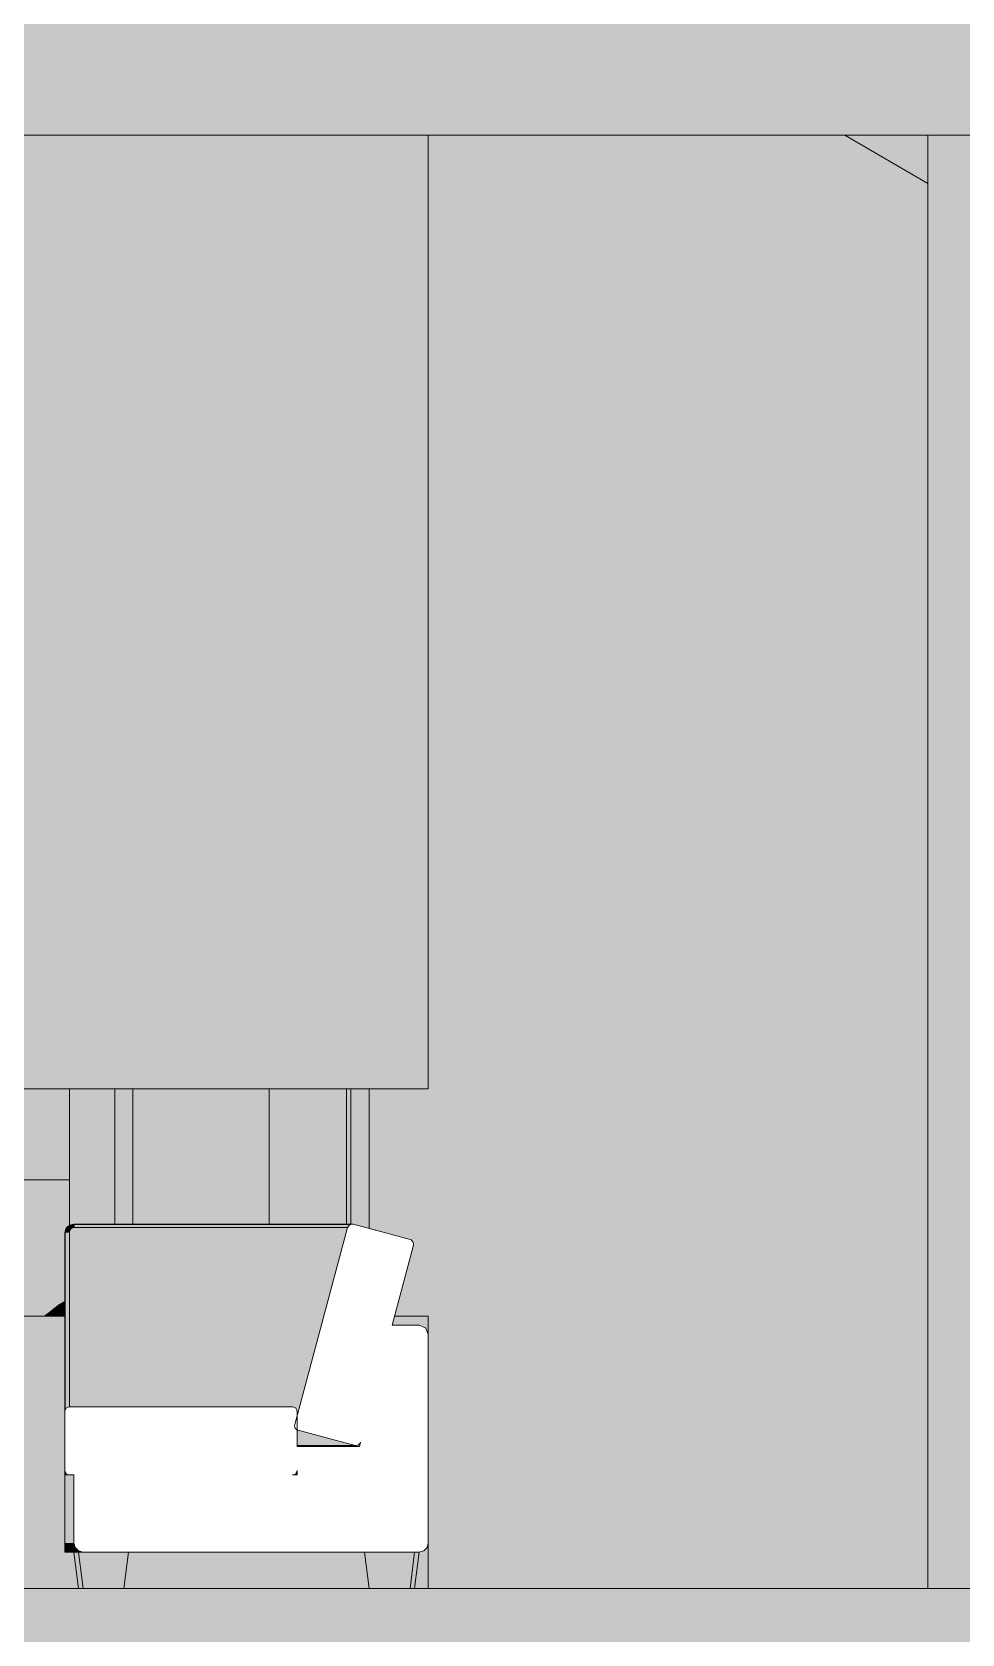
# Model space of a CAD drawing. Header units: centimetres. Extents: x -4381 to 5639, y -3920 to 4826.
# Drawn here: x 27.64 to 29.687, y 32.104 to 35.631 of the extents above; entities that cross this region are included whole.
import ezdxf
from ezdxf.xclip import XClip

# ---------------------------------------------------------------- set-up
doc = ezdxf.new("R2010")
doc.units = ezdxf.units.CM
doc.header["$MEASUREMENT"] = 0
doc.header["$XCLIPFRAME"] = 0
doc.set_wipeout_variables(frame=1)
doc.linetypes.add('Wipeout_Contour', pattern=[100, 0, -100])
for name, color, linetype in [('01- MOBILIER', 7, 'Continuous'), ('Dalles', 7, 'Continuous'), ('Drawing & Figure', 7, 'Continuous'), ('Structural - Bearing', 7, 'Continuous'), ('Structural - Combined', 7, 'Continuous')]:
    doc.layers.add(name, color=color, linetype=linetype)
for name, color, linetype, lineweight in [('01- MOBILIER_Pen_No__1', 7, 'Continuous', 5), ('01- MOBILIER_Pen_No__101', 252, 'Continuous', 5), ('01- MOBILIER_Pen_No__18', 9, 'Continuous', 5), ('01- MOBILIER_Pen_No__2', 8, 'Continuous', 5), ('01- MOBILIER_Pen_No__7', 7, 'Continuous', 5), ('Dalles_Pen_No__1', 7, 'Continuous', 5), ('Structural - Bearing_Pen_No__1', 7, 'Continuous', 5), ('Structural - Bearing_Pen_No__18', 9, 'Continuous', 5), ('Structural - Bearing_Pen_No__7', 7, 'Continuous', 5), ('Structural - Combined_Pen_No__1', 7, 'Continuous', 5)]:
    doc.layers.add(name, color=color, linetype=linetype, lineweight=lineweight)
for name, color, linetype, lineweight, true_color in [('01- MOBILIER_Pen_No__102', 7, 'Continuous', 5, 0xcccccc), ('01- MOBILIER_Pen_No__112', 7, 'Continuous', 5, 0xd5aaaa), ('01- MOBILIER_Pen_No__119', 7, 'Continuous', 5, 0xdecbcb), ('01- MOBILIER_Pen_No__178', 7, 'Continuous', 5, 0xbda888), ('01- MOBILIER_Pen_No__184', 7, 'Continuous', 5, 0xc5d295), ('01- MOBILIER_Pen_No__186', 7, 'Continuous', 5, 0xe8e8e8), ('01- MOBILIER_Pen_No__62', 7, 'Continuous', 5, 0xaaaaaa), ('Structural - Bearing_Pen_No__102', 7, 'Continuous', 5, 0xcccccc), ('Structural - Combined_Pen_No__102', 7, 'Continuous', 5, 0xcccccc)]:
    doc.layers.add(name, color=color, linetype=linetype, lineweight=lineweight, true_color=true_color)

# ---------------------------------------------------------------- blocks, each defined once
blk = doc.blocks.new('Drawing_8_8', base_point=(-322.5754, 32.2036))
at = {"color": 254, "linetype": 'Wipeout_Contour', "lineweight": 0, "ltscale": 175.085064}
blk.add_wipeout([(25.7121, 33.3036), (28.512, 33.3036), (28.512, 35.4036), (25.7121, 35.4036)], dxfattribs=at).dxf.layer = '01- MOBILIER'
at = {"color": 254, "linetype": 'Wipeout_Contour', "lineweight": 0, "ltscale": 129.395473}
blk.add_wipeout([(27.7136, 32.9937), (27.712, 32.9863), (27.7139, 32.9943)], dxfattribs=at).dxf.layer = '01- MOBILIER'
at = {"color": 254, "linetype": 'Wipeout_Contour', "lineweight": 0, "ltscale": 260.365827}
blk.add_wipeout([(28.4376, 32.8036), (28.4323, 32.7836), (28.492, 32.7836), (28.5062, 32.7778), (28.512, 32.7636), (28.512, 32.8036)], dxfattribs=at).dxf.layer = '01- MOBILIER'
at = {"color": 254, "linetype": 'Wipeout_Contour', "lineweight": 0, "ltscale": 172.994603}
blk.add_wipeout([(28.2234, 32.5523), (28.2234, 32.5355), (28.2881, 32.5355), (28.2254, 32.5523)], dxfattribs=at).dxf.layer = '01- MOBILIER'
at = {"color": 254, "linetype": 'Wipeout_Contour', "lineweight": 0, "ltscale": 255.985832}
blk.add_wipeout([(27.712, 32.4536), (27.722, 32.4536), (27.7195, 32.454), (27.715, 32.4565), (27.7124, 32.461), (27.712, 32.4636)], dxfattribs=at).dxf.layer = '01- MOBILIER'
at = {"color": 254, "linetype": 'Wipeout_Contour', "lineweight": 0, "ltscale": 256.760315}
blk.add_wipeout([(28.2134, 32.4536), (28.2234, 32.4536), (28.2234, 32.4636), (28.223, 32.461), (28.2205, 32.4565), (28.216, 32.454)], dxfattribs=at).dxf.layer = '01- MOBILIER'
at = {"color": 254, "linetype": 'Wipeout_Contour', "lineweight": 0, "ltscale": 170.345551}
blk.add_wipeout([(27.712, 32.3036), (27.712, 32.2936), (27.7347, 32.2936), (27.732, 32.3036)], dxfattribs=at).dxf.layer = '01- MOBILIER'
at = {"color": 254, "linetype": 'Wipeout_Contour', "lineweight": 0, "ltscale": 171.117395}
blk.add_wipeout([(27.8521, 32.2836), (27.842, 32.2036), (28.382, 32.2036), (28.372, 32.2836)], dxfattribs=at).dxf.layer = '01- MOBILIER'
at = {"color": 254, "linetype": 'Wipeout_Contour', "lineweight": 0, "ltscale": 172.100883}
blk.add_wipeout([(28.472, 32.2036), (28.482, 32.2036), (28.492, 32.2836), (28.482, 32.2836)], dxfattribs=at).dxf.layer = '01- MOBILIER'
at = {"color": 254, "linetype": 'Wipeout_Contour', "lineweight": 0, "ltscale": 138.333857}
blk.add_wipeout([(29.6121, 35.4036), (29.4294, 35.4036), (29.6121, 35.297)], dxfattribs=at).dxf.layer = 'Structural - Combined'
at = {"layer": '01- MOBILIER_Pen_No__101', "linetype": 'Continuous', "ltscale": 10}
for points in [[(27.7136, 32.9937), (27.712, 32.9863), (27.7139, 32.9943)], [(28.2234, 32.5523), (28.2234, 32.5355), (28.2881, 32.5355), (28.2254, 32.5523)], [(27.712, 32.3036), (27.712, 32.2936), (27.7347, 32.2936), (27.732, 32.3036)]]:
    blk.add_hatch(color=256, dxfattribs=at).paths.add_polyline_path(points)
at = {"layer": '01- MOBILIER_Pen_No__102', "linetype": 'Continuous', "ltscale": 10}
for points in [[(25.7121, 33.3036), (28.512, 33.3036), (28.512, 35.4036), (25.7121, 35.4036)], [(28.4376, 32.8036), (28.4323, 32.7836), (28.492, 32.7836), (28.5062, 32.7778), (28.512, 32.7636), (28.512, 32.8036)], [(27.8521, 32.2836), (27.842, 32.2036), (28.382, 32.2036), (28.372, 32.2836)]]:
    blk.add_hatch(color=256, dxfattribs=at).paths.add_polyline_path(points)
at = {"layer": '01- MOBILIER_Pen_No__18', "linetype": 'Continuous', "ltscale": 10}
for points in [[(27.712, 32.4536), (27.722, 32.4536), (27.7195, 32.454), (27.715, 32.4565), (27.7124, 32.461), (27.712, 32.4636)], [(28.2134, 32.4536), (28.2234, 32.4536), (28.2234, 32.4636), (28.223, 32.461), (28.2205, 32.4565), (28.216, 32.454)], [(28.472, 32.2036), (28.482, 32.2036), (28.492, 32.2836), (28.482, 32.2836)]]:
    blk.add_hatch(color=256, dxfattribs=at).paths.add_polyline_path(points)
at = {"layer": 'Structural - Combined_Pen_No__102', "linetype": 'Continuous', "ltscale": 10}
blk.add_hatch(color=256, dxfattribs=at).paths.add_polyline_path([(29.6121, 35.4036), (29.4294, 35.4036), (29.6121, 35.297)])
at = {"layer": '01- MOBILIER_Pen_No__1', "linetype": 'Continuous', "ltscale": 10}
for p, q in [((28.2234, 32.4536), (28.2134, 32.4536)), ((28.2234, 32.4636), (28.2234, 32.4536))]:
    blk.add_line(p, q, dxfattribs=at)
at = {"layer": '01- MOBILIER_Pen_No__1', "linetype": 'Continuous', "ltscale": 10, "flags": 128}
for points in [[(28.2205, 32.4565), (28.216, 32.454), (28.2134, 32.4536)], [(28.2234, 32.4636), (28.223, 32.461), (28.2205, 32.4565)]]:
    blk.add_lwpolyline(points, dxfattribs=at)
at = {"color": 254, "linetype": 'Wipeout_Contour', "lineweight": 0, "ltscale": 127.956594}
blk.add_wipeout([(27.712, 32.5936), (27.7124, 32.5962), (27.7124, 32.987)], dxfattribs=at).dxf.layer = '01- MOBILIER'
at = {"color": 254, "linetype": 'Wipeout_Contour', "lineweight": 0, "ltscale": 172.714077}
blk.add_wipeout([(28.2234, 32.5355), (28.2234, 32.5187), (28.3509, 32.5187), (28.2881, 32.5355)], dxfattribs=at).dxf.layer = '01- MOBILIER'
at = {"color": 254, "linetype": 'Wipeout_Contour', "lineweight": 0, "ltscale": 170.406503}
blk.add_wipeout([(27.712, 32.2936), (27.712, 32.2863), (27.7421, 32.2863), (27.7347, 32.2936)], dxfattribs=at).dxf.layer = '01- MOBILIER'
at = {"color": 254, "linetype": 'Wipeout_Contour', "lineweight": 0, "ltscale": 258.101065}
blk.add_wipeout([(28.482, 32.2036), (28.512, 32.2036), (28.512, 32.3036), (28.5094, 32.2936), (28.502, 32.2863), (28.492, 32.2836)], dxfattribs=at).dxf.layer = '01- MOBILIER'
at = {"layer": '01- MOBILIER_Pen_No__101', "linetype": 'Continuous', "ltscale": 10}
for points in [[(27.712, 32.5936), (27.7124, 32.5962), (27.7124, 32.987)], [(28.2234, 32.5355), (28.2234, 32.5187), (28.3509, 32.5187), (28.2881, 32.5355)]]:
    blk.add_hatch(color=256, dxfattribs=at).paths.add_polyline_path(points)
at = {"layer": '01- MOBILIER_Pen_No__102', "linetype": 'Continuous', "ltscale": 10}
blk.add_hatch(color=256, dxfattribs=at).paths.add_polyline_path([(28.482, 32.2036), (28.512, 32.2036), (28.512, 32.3036), (28.5094, 32.2936), (28.502, 32.2863), (28.492, 32.2836)])
at = {"layer": '01- MOBILIER_Pen_No__2', "linetype": 'Continuous', "ltscale": 10}
blk.add_hatch(color=256, dxfattribs=at).paths.add_polyline_path([(27.712, 32.2936), (27.712, 32.2863), (27.7421, 32.2863), (27.7347, 32.2936)])
at = {"color": 254, "linetype": 'Wipeout_Contour', "lineweight": 0, "ltscale": 171.755341}
blk.add_wipeout([(27.7124, 32.987), (27.7124, 32.5962), (27.715, 32.6007), (27.715, 32.9879)], dxfattribs=at).dxf.layer = '01- MOBILIER'
at = {"color": 254, "linetype": 'Wipeout_Contour', "lineweight": 0, "ltscale": 129.411062}
blk.add_wipeout([(28.2234, 32.5187), (28.3535, 32.5184), (28.3509, 32.5187)], dxfattribs=at).dxf.layer = '01- MOBILIER'
at = {"color": 254, "linetype": 'Wipeout_Contour', "lineweight": 0, "ltscale": 170.40644}
blk.add_wipeout([(27.712, 32.2863), (27.712, 32.2836), (27.7521, 32.2836), (27.7421, 32.2863)], dxfattribs=at).dxf.layer = '01- MOBILIER'
at = {"color": 254, "linetype": 'Wipeout_Contour', "lineweight": 0, "ltscale": 171.950413}
blk.add_wipeout([(28.472, 32.2036), (28.482, 32.2836), (28.372, 32.2836), (28.382, 32.2036)], dxfattribs=at).dxf.layer = '01- MOBILIER'
at = {"layer": '01- MOBILIER_Pen_No__101', "linetype": 'Continuous', "ltscale": 10}
for points in [[(28.2234, 32.5187), (28.3535, 32.5184), (28.3509, 32.5187)], [(27.712, 32.2863), (27.712, 32.2836), (27.7521, 32.2836), (27.7421, 32.2863)]]:
    blk.add_hatch(color=256, dxfattribs=at).paths.add_polyline_path(points)
at = {"layer": '01- MOBILIER_Pen_No__18', "linetype": 'Continuous', "ltscale": 10}
blk.add_hatch(color=256, dxfattribs=at).paths.add_polyline_path([(28.472, 32.2036), (28.482, 32.2836), (28.372, 32.2836), (28.382, 32.2036)])
at = {"layer": '01- MOBILIER_Pen_No__2', "linetype": 'Continuous', "ltscale": 10}
blk.add_hatch(color=256, dxfattribs=at).paths.add_polyline_path([(27.7124, 32.987), (27.7124, 32.5962), (27.715, 32.6007), (27.715, 32.9879)])
at = {"color": 254, "linetype": 'Wipeout_Contour', "lineweight": 0, "ltscale": 172.41013}
blk.add_wipeout([(27.7139, 32.9943), (27.7124, 32.987), (27.715, 32.9879), (27.7163, 32.9944)], dxfattribs=at).dxf.layer = '01- MOBILIER'
at = {"color": 254, "linetype": 'Wipeout_Contour', "lineweight": 0, "ltscale": 300.289043}
blk.add_wipeout([(28.2234, 32.5184), (28.2234, 32.5161), (28.3606, 32.5161), (28.3632, 32.5258), (28.3622, 32.5234), (28.3585, 32.5197), (28.3535, 32.5184)], dxfattribs=at).dxf.layer = '01- MOBILIER'
at = {"color": 254, "linetype": 'Wipeout_Contour', "lineweight": 0, "ltscale": 170.509682}
blk.add_wipeout([(27.712, 32.4536), (27.712, 32.3036), (27.732, 32.3036), (27.732, 32.4536)], dxfattribs=at).dxf.layer = '01- MOBILIER'
at = {"color": 254, "linetype": 'Wipeout_Contour', "lineweight": 0, "ltscale": 170.144172}
blk.add_wipeout([(27.732, 32.2836), (27.7421, 32.2036), (27.7521, 32.2036), (27.7421, 32.2836)], dxfattribs=at).dxf.layer = '01- MOBILIER'
at = {"layer": '01- MOBILIER_Pen_No__102', "linetype": 'Continuous', "ltscale": 10}
blk.add_hatch(color=256, dxfattribs=at).paths.add_polyline_path([(28.2234, 32.5184), (28.2234, 32.5161), (28.3606, 32.5161), (28.3632, 32.5258), (28.3622, 32.5234), (28.3585, 32.5197), (28.3535, 32.5184)])
at = {"layer": '01- MOBILIER_Pen_No__18', "linetype": 'Continuous', "ltscale": 10}
for points in [[(27.712, 32.4536), (27.712, 32.3036), (27.732, 32.3036), (27.732, 32.4536)], [(27.732, 32.2836), (27.7421, 32.2036), (27.7521, 32.2036), (27.7421, 32.2836)]]:
    blk.add_hatch(color=256, dxfattribs=at).paths.add_polyline_path(points)
at = {"layer": '01- MOBILIER_Pen_No__2', "linetype": 'Continuous', "ltscale": 10}
blk.add_hatch(color=256, dxfattribs=at).paths.add_polyline_path([(27.7139, 32.9943), (27.7124, 32.987), (27.715, 32.9879), (27.7163, 32.9944)])
at = {"layer": '01- MOBILIER_Pen_No__1', "linetype": 'Continuous', "ltscale": 10}
for p, q in [((28.3632, 32.5258), (28.3606, 32.5161)), ((28.3606, 32.5161), (28.2234, 32.5161))]:
    blk.add_line(p, q, dxfattribs=at)
at = {"layer": '01- MOBILIER_Pen_No__1', "linetype": 'Continuous', "ltscale": 10, "flags": 128}
for points in [[(28.2193, 32.557), (28.2229, 32.5533), (28.2254, 32.5523), (28.2881, 32.5355), (28.3509, 32.5187), (28.3535, 32.5184), (28.3585, 32.5197)], [(28.3632, 32.5258), (28.3622, 32.5234), (28.3585, 32.5197)]]:
    blk.add_lwpolyline(points, dxfattribs=at)
at = {"layer": '01- MOBILIER_Pen_No__7', "linetype": 'Continuous', "ltscale": 10}
blk.add_line((28.3535, 32.5184), (28.2234, 32.5184), dxfattribs=at)
at = {"color": 254, "linetype": 'Wipeout_Contour', "lineweight": 0, "ltscale": 172.271986}
blk.add_wipeout([(27.7182, 33.0004), (27.7139, 32.9943), (27.7163, 32.9944), (27.72, 32.9998)], dxfattribs=at).dxf.layer = '01- MOBILIER'
at = {"layer": '01- MOBILIER_Pen_No__101', "linetype": 'Continuous', "ltscale": 10}
blk.add_hatch(color=256, dxfattribs=at).paths.add_polyline_path([(27.7182, 33.0004), (27.7139, 32.9943), (27.7163, 32.9944), (27.72, 32.9998)])
at = {"color": 254, "linetype": 'Wipeout_Contour', "lineweight": 0, "ltscale": 172.25318}
blk.add_wipeout([(27.7245, 33.0045), (27.7182, 33.0004), (27.72, 32.9998), (27.7255, 33.0033)], dxfattribs=at).dxf.layer = '01- MOBILIER'
at = {"layer": '01- MOBILIER_Pen_No__18', "linetype": 'Continuous', "ltscale": 10}
blk.add_hatch(color=256, dxfattribs=at).paths.add_polyline_path([(27.7245, 33.0045), (27.7182, 33.0004), (27.72, 32.9998), (27.7255, 33.0033)])
at = {"color": 254, "linetype": 'Wipeout_Contour', "lineweight": 0, "ltscale": 172.335588}
blk.add_wipeout([(27.7321, 33.006), (27.7245, 33.0045), (27.7255, 33.0033), (27.7323, 33.0046)], dxfattribs=at).dxf.layer = '01- MOBILIER'
at = {"layer": '01- MOBILIER_Pen_No__119', "linetype": 'Continuous', "ltscale": 10}
blk.add_hatch(color=256, dxfattribs=at).paths.add_polyline_path([(27.7321, 33.006), (27.7245, 33.0045), (27.7255, 33.0033), (27.7323, 33.0046)])
at = {"color": 254, "linetype": 'Wipeout_Contour', "lineweight": 0, "ltscale": 173.237798}
blk.add_wipeout([(27.7329, 33.0046), (28.3392, 33.0046), (28.3442, 33.006), (27.7329, 33.006)], dxfattribs=at).dxf.layer = '01- MOBILIER'
at = {"layer": '01- MOBILIER_Pen_No__186', "linetype": 'Continuous', "ltscale": 10}
blk.add_hatch(color=256, dxfattribs=at).paths.add_polyline_path([(27.7329, 33.0046), (28.3392, 33.0046), (28.3442, 33.006), (27.7329, 33.006)])
at = {"color": 254, "linetype": 'Wipeout_Contour', "lineweight": 0, "ltscale": 171.768413}
blk.add_wipeout([(27.715, 32.9879), (27.715, 32.6007), (27.7195, 32.6033), (27.7195, 32.9881)], dxfattribs=at).dxf.layer = '01- MOBILIER'
at = {"layer": '01- MOBILIER_Pen_No__62', "linetype": 'Continuous', "ltscale": 10}
blk.add_hatch(color=256, dxfattribs=at).paths.add_polyline_path([(27.715, 32.9879), (27.715, 32.6007), (27.7195, 32.6033), (27.7195, 32.9881)])
at = {"color": 254, "linetype": 'Wipeout_Contour', "lineweight": 0, "ltscale": 172.246577}
blk.add_wipeout([(27.7163, 32.9944), (27.715, 32.9879), (27.7195, 32.9881), (27.7206, 32.9934)], dxfattribs=at).dxf.layer = '01- MOBILIER'
at = {"layer": '01- MOBILIER_Pen_No__62', "linetype": 'Continuous', "ltscale": 10}
blk.add_hatch(color=256, dxfattribs=at).paths.add_polyline_path([(27.7163, 32.9944), (27.715, 32.9879), (27.7195, 32.9881), (27.7206, 32.9934)])
at = {"color": 254, "linetype": 'Wipeout_Contour', "lineweight": 0, "ltscale": 172.12259}
blk.add_wipeout([(27.72, 32.9998), (27.7163, 32.9944), (27.7206, 32.9934), (27.7233, 32.9973)], dxfattribs=at).dxf.layer = '01- MOBILIER'
at = {"layer": '01- MOBILIER_Pen_No__18', "linetype": 'Continuous', "ltscale": 10}
blk.add_hatch(color=256, dxfattribs=at).paths.add_polyline_path([(27.72, 32.9998), (27.7163, 32.9944), (27.7206, 32.9934), (27.7233, 32.9973)])
at = {"color": 254, "linetype": 'Wipeout_Contour', "lineweight": 0, "ltscale": 172.155971}
blk.add_wipeout([(27.7255, 33.0033), (27.72, 32.9998), (27.7233, 32.9973), (27.7273, 32.9999)], dxfattribs=at).dxf.layer = '01- MOBILIER'
at = {"layer": '01- MOBILIER_Pen_No__102', "linetype": 'Continuous', "ltscale": 10}
blk.add_hatch(color=256, dxfattribs=at).paths.add_polyline_path([(27.7255, 33.0033), (27.72, 32.9998), (27.7233, 32.9973), (27.7273, 32.9999)])
at = {"color": 254, "linetype": 'Wipeout_Contour', "lineweight": 0, "ltscale": 172.273659}
blk.add_wipeout([(27.7323, 33.0046), (27.7255, 33.0033), (27.7273, 32.9999), (27.7328, 33.001)], dxfattribs=at).dxf.layer = '01- MOBILIER'
at = {"layer": '01- MOBILIER_Pen_No__186', "linetype": 'Continuous', "ltscale": 10}
for points in [[(27.7323, 33.0046), (27.7255, 33.0033), (27.7273, 32.9999), (27.7328, 33.001)], [(27.7329, 33.0046), (27.7328, 33.001)]]:
    blk.add_hatch(color=256, dxfattribs=at).paths.add_polyline_path(points)
at = {"color": 254, "linetype": 'Wipeout_Contour', "lineweight": 0, "ltscale": 173.223174}
blk.add_wipeout([(28.3392, 33.0046), (27.7329, 33.0046), (27.7329, 33.001), (28.3356, 33.001)], dxfattribs=at).dxf.layer = '01- MOBILIER'
at = {"layer": '01- MOBILIER_Pen_No__186', "linetype": 'Continuous', "ltscale": 10}
blk.add_hatch(color=256, dxfattribs=at).paths.add_polyline_path([(28.3392, 33.0046), (27.7329, 33.0046), (27.7329, 33.001), (28.3356, 33.001)])
at = {"color": 254, "linetype": 'Wipeout_Contour', "lineweight": 0, "ltscale": 171.775607}
blk.add_wipeout([(27.7195, 32.6033), (27.722, 32.6036), (27.722, 32.988), (27.7195, 32.9881)], dxfattribs=at).dxf.layer = '01- MOBILIER'
at = {"layer": '01- MOBILIER_Pen_No__18', "linetype": 'Continuous', "ltscale": 10}
blk.add_hatch(color=256, dxfattribs=at).paths.add_polyline_path([(27.7195, 32.6033), (27.722, 32.6036), (27.722, 32.988), (27.7195, 32.9881)])
at = {"color": 254, "linetype": 'Wipeout_Contour', "lineweight": 0, "ltscale": 172.244986}
blk.add_wipeout([(27.7206, 32.9934), (27.7195, 32.9881), (27.722, 32.988), (27.723, 32.9925)], dxfattribs=at).dxf.layer = '01- MOBILIER'
at = {"layer": '01- MOBILIER_Pen_No__102', "linetype": 'Continuous', "ltscale": 10}
blk.add_hatch(color=256, dxfattribs=at).paths.add_polyline_path([(27.7206, 32.9934), (27.7195, 32.9881), (27.722, 32.988), (27.723, 32.9925)])
at = {"color": 254, "linetype": 'Wipeout_Contour', "lineweight": 0, "ltscale": 172.178099}
blk.add_wipeout([(27.7233, 32.9973), (27.7206, 32.9934), (27.723, 32.9925), (27.7251, 32.9956)], dxfattribs=at).dxf.layer = '01- MOBILIER'
at = {"layer": '01- MOBILIER_Pen_No__102', "linetype": 'Continuous', "ltscale": 10}
blk.add_hatch(color=256, dxfattribs=at).paths.add_polyline_path([(27.7233, 32.9973), (27.7206, 32.9934), (27.723, 32.9925), (27.7251, 32.9956)])
at = {"color": 254, "linetype": 'Wipeout_Contour', "lineweight": 0, "ltscale": 172.200712}
blk.add_wipeout([(27.7273, 32.9999), (27.7233, 32.9973), (27.7251, 32.9956), (27.7283, 32.9977)], dxfattribs=at).dxf.layer = '01- MOBILIER'
at = {"layer": '01- MOBILIER_Pen_No__119', "linetype": 'Continuous', "ltscale": 10}
blk.add_hatch(color=256, dxfattribs=at).paths.add_polyline_path([(27.7273, 32.9999), (27.7233, 32.9973), (27.7251, 32.9956), (27.7283, 32.9977)])
at = {"color": 254, "linetype": 'Wipeout_Contour', "lineweight": 0, "ltscale": 215.34585}
blk.add_wipeout([(27.7328, 33.001), (27.7273, 32.9999), (27.7283, 32.9977), (27.733, 32.9986), (27.7329, 33.0003)], dxfattribs=at).dxf.layer = '01- MOBILIER'
at = {"layer": '01- MOBILIER_Pen_No__119', "linetype": 'Continuous', "ltscale": 10}
blk.add_hatch(color=256, dxfattribs=at).paths.add_polyline_path([(27.7328, 33.001), (27.7273, 32.9999), (27.7283, 32.9977), (27.733, 32.9986), (27.7329, 33.0003)])
at = {"color": 254, "linetype": 'Wipeout_Contour', "lineweight": 0, "ltscale": 173.208011}
blk.add_wipeout([(28.3356, 33.001), (27.7329, 33.001), (27.733, 32.9986), (28.3346, 32.9986)], dxfattribs=at).dxf.layer = '01- MOBILIER'
at = {"layer": '01- MOBILIER_Pen_No__119', "linetype": 'Continuous', "ltscale": 10}
blk.add_hatch(color=256, dxfattribs=at).paths.add_polyline_path([(28.3356, 33.001), (27.7329, 33.001), (27.733, 32.9986), (28.3346, 32.9986)])
at = {"color": 254, "linetype": 'Wipeout_Contour', "lineweight": 0, "ltscale": 560.615854}
blk.add_wipeout([(27.722, 32.6036), (28.2134, 32.6036), (28.216, 32.6033), (28.2205, 32.6007), (28.223, 32.5962), (28.2234, 32.5936), (28.2234, 32.5836), (28.3346, 32.9986), (27.733, 32.9986), (27.7283, 32.9977), (27.7251, 32.9956), (27.723, 32.9925), (27.722, 32.988)], dxfattribs=at).dxf.layer = '01- MOBILIER'
at = {"layer": '01- MOBILIER_Pen_No__102', "linetype": 'Continuous', "ltscale": 10}
blk.add_hatch(color=256, dxfattribs=at).paths.add_polyline_path([(27.722, 32.6036), (28.2134, 32.6036), (28.216, 32.6033), (28.2205, 32.6007), (28.223, 32.5962), (28.2234, 32.5936), (28.2234, 32.5836), (28.3346, 32.9986), (27.733, 32.9986), (27.7283, 32.9977), (27.7251, 32.9956), (27.723, 32.9925), (27.722, 32.988)])
at = {"layer": '01- MOBILIER_Pen_No__1', "linetype": 'Continuous', "ltscale": 10, "flags": 128}
blk.add_lwpolyline([(28.2205, 32.6007), (28.223, 32.5962), (28.2234, 32.5936), (28.2234, 32.5286), (28.2234, 32.5161)], dxfattribs=at)
at = {"color": 254, "linetype": 'Wipeout_Contour', "lineweight": 0, "ltscale": 252.238751}
blk.add_wipeout([(25.7121, 32.2036), (27.7421, 32.2036), (27.732, 32.2836), (27.712, 32.2836), (27.712, 32.8036), (25.7121, 32.8036)], dxfattribs=at).dxf.layer = '01- MOBILIER'
at = {"color": 254, "linetype": 'Wipeout_Contour', "lineweight": 0, "ltscale": 261.397353}
blk.add_wipeout([(28.342, 33.3036), (28.342, 33.006), (28.3442, 33.006), (28.3468, 33.0056), (28.382, 32.9962), (28.382, 33.3036)], dxfattribs=at).dxf.layer = 'Structural - Bearing'
at = {"layer": '01- MOBILIER_Pen_No__102', "linetype": 'Continuous', "ltscale": 10}
blk.add_hatch(color=256, dxfattribs=at).paths.add_polyline_path([(25.7121, 32.2036), (27.7421, 32.2036), (27.732, 32.2836), (27.712, 32.2836), (27.712, 32.8036), (25.7121, 32.8036)])
at = {"layer": 'Structural - Bearing_Pen_No__18', "linetype": 'Continuous', "ltscale": 10}
blk.add_hatch(color=256, dxfattribs=at).paths.add_polyline_path([(28.342, 33.3036), (28.342, 33.006), (28.3442, 33.006), (28.3468, 33.0056), (28.382, 32.9962), (28.382, 33.3036)])
at = {"layer": '01- MOBILIER_Pen_No__1', "linetype": 'Continuous', "ltscale": 10, "flags": 128}
for points in [[(27.715, 32.6007), (27.7124, 32.5962), (27.712, 32.5936), (27.712, 32.5286), (27.712, 32.4636), (27.7124, 32.461), (27.715, 32.4565)], [(28.2205, 32.6007), (28.216, 32.6033), (28.2134, 32.6036), (27.722, 32.6036), (27.7195, 32.6033), (27.715, 32.6007)], [(27.715, 32.4565), (27.7195, 32.454), (27.722, 32.4536), (27.732, 32.4536)]]:
    blk.add_lwpolyline(points, dxfattribs=at)
at = {"layer": '01- MOBILIER_Pen_No__7', "linetype": 'Continuous', "ltscale": 10}
for p, q in [((27.712, 32.4636), (27.712, 32.4536)), ((27.712, 32.4536), (27.712, 32.3036)), ((27.712, 32.4536), (27.722, 32.4536)), ((27.712, 32.3036), (27.712, 32.2936)), ((27.712, 32.2936), (27.712, 32.2863)), ((27.712, 32.2863), (27.712, 32.2836))]:
    blk.add_line(p, q, dxfattribs=at)
at = {"color": 254, "linetype": 'Wipeout_Contour', "lineweight": 0, "ltscale": 661.096581}
blk.add_wipeout([(28.382, 32.9962), (28.4724, 32.972), (28.4748, 32.971), (28.4785, 32.9673), (28.4798, 32.9623), (28.4795, 32.9598), (28.4376, 32.8036), (28.512, 32.8036), (28.512, 32.2036), (29.6121, 32.2036), (29.6121, 35.297), (29.4294, 35.4036), (28.512, 35.4036), (28.512, 33.3036), (28.382, 33.3036)], dxfattribs=at).dxf.layer = '01- MOBILIER'
at = {"color": 254, "linetype": 'Wipeout_Contour', "lineweight": 0, "ltscale": 170.294452}
blk.add_wipeout([(27.842, 32.2036), (27.8521, 32.2836), (27.7421, 32.2836), (27.7521, 32.2036)], dxfattribs=at).dxf.layer = '01- MOBILIER'
at = {"color": 254, "linetype": 'Wipeout_Contour', "lineweight": 0, "ltscale": 174.466616}
blk.add_wipeout([(28.332, 33.006), (28.342, 33.006), (28.342, 33.3036), (28.332, 33.3036)], dxfattribs=at).dxf.layer = 'Structural - Bearing'
at = {"layer": '01- MOBILIER_Pen_No__102', "linetype": 'Continuous', "ltscale": 10}
blk.add_hatch(color=256, dxfattribs=at).paths.add_polyline_path([(28.382, 32.9962), (28.4724, 32.972), (28.4748, 32.971), (28.4785, 32.9673), (28.4798, 32.9623), (28.4795, 32.9598), (28.4376, 32.8036), (28.512, 32.8036), (28.512, 32.2036), (29.6121, 32.2036), (29.6121, 35.297), (29.4294, 35.4036), (28.512, 35.4036), (28.512, 33.3036), (28.382, 33.3036)])
at = {"layer": '01- MOBILIER_Pen_No__18', "linetype": 'Continuous', "ltscale": 10}
blk.add_hatch(color=256, dxfattribs=at).paths.add_polyline_path([(27.842, 32.2036), (27.8521, 32.2836), (27.7421, 32.2836), (27.7521, 32.2036)])
at = {"layer": 'Dalles', "linetype": 'Continuous', "lineweight": 0, "ltscale": 10, "true_color": 0x000000}
for points in [[(33.8121, 35.4036), (33.8121, 35.7036), (24.312, 35.7036), (24.312, 35.4036)], [(22.6121, 31.9036), (33.8121, 31.9036), (33.8121, 32.2036), (22.6121, 32.2036)]]:
    blk.add_hatch(color=18, dxfattribs=at).paths.add_polyline_path(points)
at = {"layer": 'Structural - Bearing', "linetype": 'Continuous', "lineweight": 0, "ltscale": 10, "true_color": 0x000000}
blk.add_hatch(color=18, dxfattribs=at).paths.add_polyline_path([(29.6121, 32.2036), (29.9121, 32.2036), (29.9121, 35.4036), (29.6121, 35.4036)])
at = {"layer": 'Structural - Bearing_Pen_No__18', "linetype": 'Continuous', "ltscale": 10}
blk.add_hatch(color=256, dxfattribs=at).paths.add_polyline_path([(28.332, 33.006), (28.342, 33.006), (28.342, 33.3036), (28.332, 33.3036)])
at = {"layer": '01- MOBILIER_Pen_No__1', "linetype": 'Continuous', "ltscale": 10}
for p, q in [((27.7347, 32.2936), (27.7421, 32.2863)), ((28.5094, 32.2936), (28.502, 32.2863))]:
    blk.add_line(p, q, dxfattribs=at)
at = {"layer": '01- MOBILIER_Pen_No__1', "linetype": 'Continuous', "ltscale": 10, "flags": 128}
for points in [[(28.4785, 32.9673), (28.4798, 32.9623), (28.4795, 32.9598), (28.4323, 32.7836)], [(28.5062, 32.7778), (28.492, 32.7836), (28.4323, 32.7836)], [(28.5062, 32.7778), (28.512, 32.7636), (28.512, 32.3036), (28.5094, 32.2936)], [(27.732, 32.4536), (27.732, 32.3036), (27.7347, 32.2936)], [(27.7421, 32.2863), (27.7521, 32.2836), (28.492, 32.2836), (28.502, 32.2863)]]:
    blk.add_lwpolyline(points, dxfattribs=at)
at = {"layer": '01- MOBILIER_Pen_No__7', "linetype": 'Continuous', "ltscale": 10}
for p, q in [((28.512, 35.4036), (28.512, 33.3036)), ((28.4376, 32.8036), (28.512, 32.8036)), ((28.512, 32.8036), (28.512, 32.7636)), ((27.712, 32.2836), (27.732, 32.2836)), ((27.732, 32.2836), (27.7421, 32.2836)), ((27.7421, 32.2036), (27.732, 32.2836)), ((27.7521, 32.2836), (27.7421, 32.2836)), ((27.7521, 32.2036), (27.7421, 32.2836)), ((27.842, 32.2036), (27.8521, 32.2836)), ((28.382, 32.2036), (28.372, 32.2836)), ((28.472, 32.2036), (28.482, 32.2836)), ((28.482, 32.2036), (28.492, 32.2836)), ((28.512, 32.3036), (28.512, 32.2036))]:
    blk.add_line(p, q, dxfattribs=at)
at = {"layer": 'Dalles_Pen_No__1', "linetype": 'Continuous', "ltscale": 10}
for p, q in [((29.6121, 35.4036), (24.312, 35.4036)), ((29.9121, 35.4036), (29.6121, 35.4036)), ((29.6121, 32.2036), (22.9121, 32.2036)), ((29.9121, 32.2036), (29.6121, 32.2036))]:
    blk.add_line(p, q, dxfattribs=at)
at = {"layer": 'Structural - Bearing_Pen_No__1', "linetype": 'Continuous', "ltscale": 10}
for p, q in [((29.6121, 35.4036), (29.6121, 32.2036)), ((28.382, 32.9962), (28.382, 33.3036))]:
    blk.add_line(p, q, dxfattribs=at)
at = {"layer": 'Structural - Combined_Pen_No__1', "linetype": 'Continuous', "ltscale": 10}
blk.add_line((29.6121, 35.297), (29.4294, 35.4036), dxfattribs=at)
at = {"color": 254, "linetype": 'Wipeout_Contour', "lineweight": 0, "ltscale": 732.815447}
blk.add_wipeout([(27.5408, 32.8036), (27.6676, 32.8036), (27.6757, 32.81), (27.6981, 32.8277), (27.712, 32.8359), (27.712, 32.9863), (27.7136, 32.9937), (27.7182, 33.0004), (27.7245, 33.0045), (27.7321, 33.006), (28.332, 33.006), (28.332, 33.3036), (27.5408, 33.3036), (27.5408, 32.9336), (27.6121, 32.9336), (27.6121, 32.9086), (27.5408, 32.9086)], dxfattribs=at).dxf.layer = 'Structural - Bearing'
at = {"layer": 'Structural - Bearing_Pen_No__102', "linetype": 'Continuous', "ltscale": 10}
blk.add_hatch(color=256, dxfattribs=at).paths.add_polyline_path([(27.5408, 32.8036), (27.6676, 32.8036), (27.6757, 32.81), (27.6981, 32.8277), (27.712, 32.8359), (27.712, 32.9863), (27.7136, 32.9937), (27.7182, 33.0004), (27.7245, 33.0045), (27.7321, 33.006), (28.332, 33.006), (28.332, 33.3036), (27.5408, 33.3036), (27.5408, 32.9336), (27.6121, 32.9336), (27.6121, 32.9086), (27.5408, 32.9086)])
at = {"layer": '01- MOBILIER_Pen_No__1', "linetype": 'Continuous', "ltscale": 10, "flags": 128}
for points in [[(28.3392, 33.0046), (28.3356, 33.001), (28.3346, 32.9986), (28.2183, 32.5646), (28.2179, 32.562), (28.2193, 32.557)], [(28.4785, 32.9673), (28.4748, 32.971), (28.4724, 32.972), (28.4096, 32.9888), (28.3468, 33.0056), (28.3442, 33.006), (28.3392, 33.0046)]]:
    blk.add_lwpolyline(points, dxfattribs=at)
at = {"layer": '01- MOBILIER_Pen_No__7', "linetype": 'Continuous', "ltscale": 10}
for p, q in [((25.7121, 33.3036), (28.512, 33.3036)), ((28.162, 33.3036), (28.162, 33.006)), ((27.712, 32.9863), (27.7136, 32.9937)), ((27.712, 32.9863), (27.7124, 32.987)), ((27.715, 32.9879), (27.7124, 32.987)), ((27.7136, 32.9937), (27.7182, 33.0004)), ((27.7139, 32.9943), (27.7136, 32.9937)), ((27.7195, 32.9881), (27.715, 32.9879)), ((27.7182, 33.0004), (27.7245, 33.0045)), ((27.722, 32.988), (27.7195, 32.9881)), ((27.722, 32.988), (27.723, 32.9925)), ((27.723, 32.9925), (27.7251, 32.9956)), ((27.7245, 33.0045), (27.7321, 33.006)), ((27.7251, 32.9956), (27.7283, 32.9977)), ((27.7283, 32.9977), (27.733, 32.9986)), ((27.7321, 33.006), (27.7329, 33.006)), ((27.7329, 33.006), (28.3442, 33.006)), ((27.7329, 33.0046), (27.7329, 33.006)), ((27.7329, 33.001), (27.7329, 33.0046)), ((27.7329, 33.0003), (27.7329, 33.001)), ((27.733, 32.9986), (27.7329, 33.0003)), ((27.733, 32.9986), (28.3346, 32.9986))]:
    blk.add_line(p, q, dxfattribs=at)
at = {"layer": 'Structural - Bearing_Pen_No__1', "linetype": 'Continuous', "ltscale": 10}
for p, q in [((28.332, 33.006), (28.332, 33.3036)), ((28.342, 33.006), (28.342, 33.3036)), ((27.5408, 33.1036), (27.722, 33.1036))]:
    blk.add_line(p, q, dxfattribs=at)
at = {"layer": 'Structural - Bearing_Pen_No__7', "linetype": 'Continuous', "ltscale": 10}
for p, q in [((27.722, 33.0029), (27.722, 33.3036)), ((27.822, 33.3036), (27.822, 33.006)), ((27.862, 33.006), (27.862, 33.3036))]:
    blk.add_line(p, q, dxfattribs=at)
at = {"color": 254, "linetype": 'Wipeout_Contour', "lineweight": 0, "ltscale": 171.46036}
blk.add_wipeout([(27.6676, 32.8036), (27.6686, 32.8036), (27.6756, 32.8087), (27.6757, 32.81)], dxfattribs=at).dxf.layer = '01- MOBILIER'
at = {"layer": '01- MOBILIER_Pen_No__178', "linetype": 'Continuous', "ltscale": 10}
for points in [[(27.6676, 32.8036), (27.6686, 32.8036), (27.6756, 32.8087), (27.6757, 32.81)], [(27.6686, 32.8036), (27.6756, 32.8087)], [(27.6757, 32.81), (27.698, 32.8269)]]:
    blk.add_hatch(color=256, dxfattribs=at).paths.add_polyline_path(points)
at = {"color": 254, "linetype": 'Wipeout_Contour', "lineweight": 0, "ltscale": 128.807874}
blk.add_wipeout([(27.6757, 32.81), (27.6756, 32.8087), (27.698, 32.8269)], dxfattribs=at).dxf.layer = '01- MOBILIER'
at = {"layer": '01- MOBILIER_Pen_No__112', "linetype": 'Continuous', "ltscale": 10}
blk.add_hatch(color=256, dxfattribs=at).paths.add_polyline_path([(27.6981, 32.8277), (27.712, 32.8355)])
at = {"layer": '01- MOBILIER_Pen_No__178', "linetype": 'Continuous', "ltscale": 10}
blk.add_hatch(color=256, dxfattribs=at).paths.add_polyline_path([(27.6757, 32.81), (27.6756, 32.8087), (27.698, 32.8269)])
at = {"color": 254, "linetype": 'Wipeout_Contour', "lineweight": 0, "ltscale": 171.054496}
blk.add_wipeout([(27.6756, 32.8087), (27.6693, 32.8036), (27.712, 32.8036), (27.712, 32.8048)], dxfattribs=at).dxf.layer = '01- MOBILIER'
at = {"color": 254, "linetype": 'Wipeout_Contour', "lineweight": 0, "ltscale": 128.896998}
blk.add_wipeout([(27.698, 32.8269), (27.712, 32.8354), (27.6981, 32.8277)], dxfattribs=at).dxf.layer = '01- MOBILIER'
at = {"layer": '01- MOBILIER_Pen_No__112', "linetype": 'Continuous', "ltscale": 10}
blk.add_hatch(color=256, dxfattribs=at).paths.add_polyline_path([(27.698, 32.8269), (27.712, 32.8354), (27.6981, 32.8277)])
at = {"layer": '01- MOBILIER_Pen_No__184', "linetype": 'Continuous', "ltscale": 10}
blk.add_hatch(color=256, dxfattribs=at).paths.add_polyline_path([(27.6756, 32.8087), (27.6693, 32.8036), (27.712, 32.8036), (27.712, 32.8048)])
at = {"color": 254, "linetype": 'Wipeout_Contour', "lineweight": 0, "ltscale": 171.282055}
blk.add_wipeout([(27.698, 32.8269), (27.6756, 32.8087), (27.712, 32.8048), (27.712, 32.8354)], dxfattribs=at).dxf.layer = '01- MOBILIER'
at = {"layer": '01- MOBILIER_Pen_No__184', "linetype": 'Continuous', "ltscale": 10}
blk.add_hatch(color=256, dxfattribs=at).paths.add_polyline_path([(27.698, 32.8269), (27.6756, 32.8087), (27.712, 32.8048), (27.712, 32.8354)])
at = {"layer": '01- MOBILIER_Pen_No__7', "linetype": 'Continuous', "ltscale": 10}
for p, q in [((27.712, 32.5936), (27.712, 32.9863)), ((27.722, 32.6036), (27.722, 32.988)), ((25.7121, 32.8036), (27.712, 32.8036)), ((27.6676, 32.8036), (27.6757, 32.81)), ((27.6693, 32.8036), (27.6756, 32.8087)), ((27.6756, 32.8087), (27.698, 32.8269)), ((27.6757, 32.81), (27.6981, 32.8277)), ((27.698, 32.8269), (27.712, 32.8354)), ((27.6981, 32.8277), (27.712, 32.8359))]:
    blk.add_line(p, q, dxfattribs=at)

msp = doc.modelspace()

# ---------------------------------------------------------------- block references
at = {"layer": 'Drawing & Figure', "color": 151, "linetype": 'Continuous', "lineweight": 5, "ltscale": 10, "true_color": 0x80c2ff}
ref = msp.add_blockref('Drawing_8_8', (-322.57542, 32.20361), dxfattribs=at)
XClip(ref).set_block_clipping_path([(1, 23.6253966175), (50.7463984619, 45.1170657245)])

doc.saveas('drawing.dxf')
